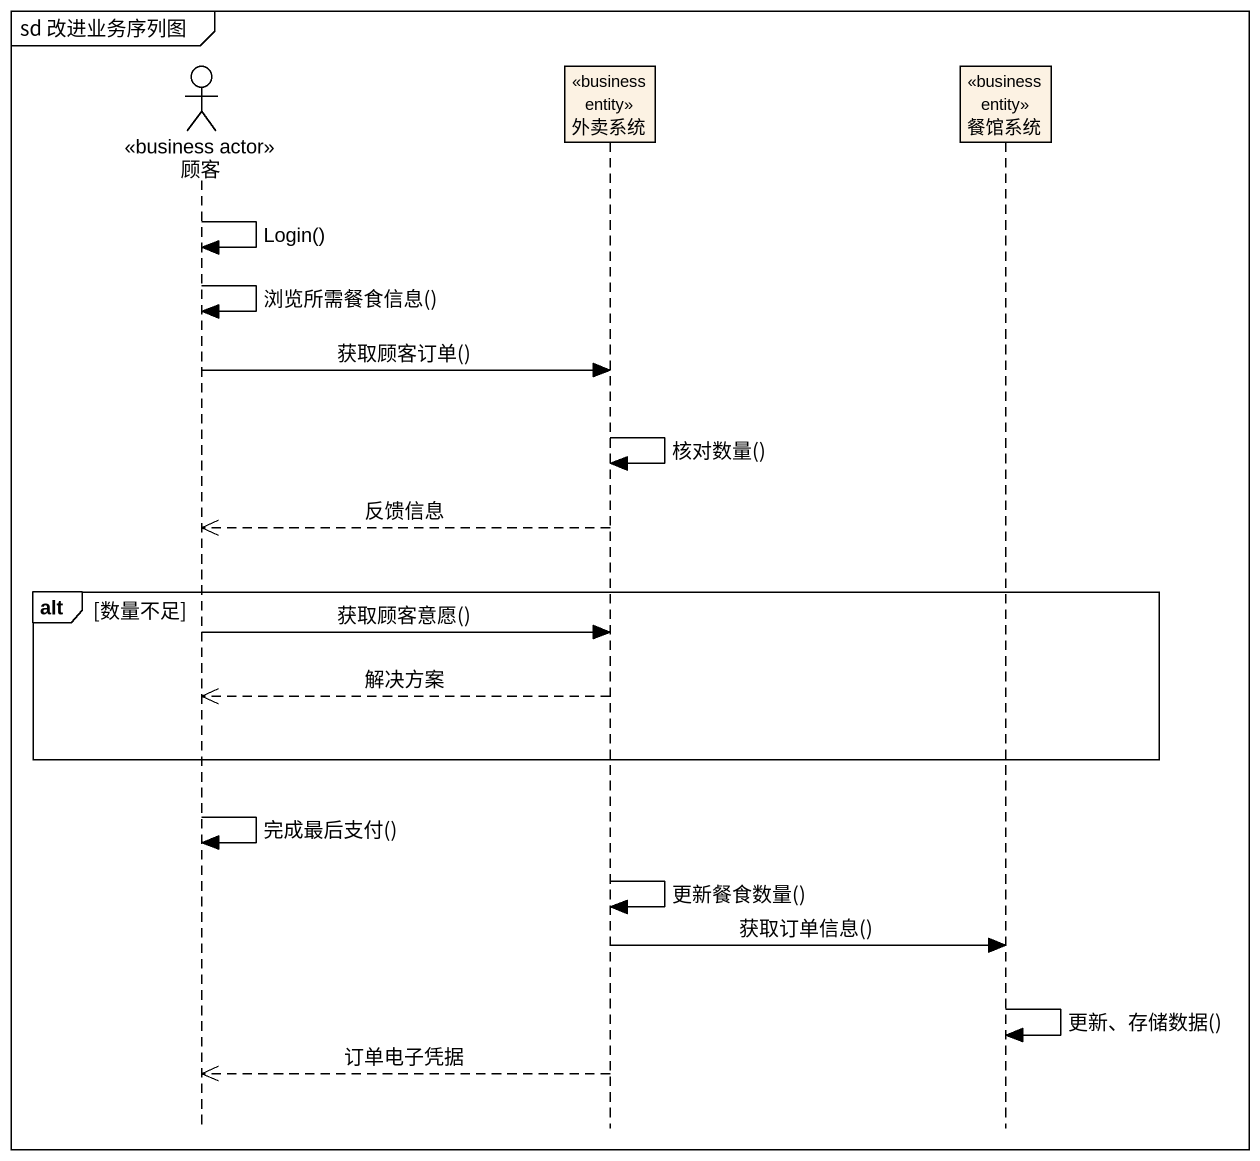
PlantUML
@startuml
mainframe sd 改进业务序列图
hide footbox
actor 顾客 <<business actor>>
participant 外卖系统 <<business entity>>
participant 餐馆系统 <<business entity>>

顾客 -> 顾客 : Login()
顾客 -> 顾客 : 浏览所需餐食信息()
顾客 -> 外卖系统 : 获取顾客订单()
外卖系统 -> 外卖系统 : 核对数量()
外卖系统 -->> 顾客 : 反馈信息
alt 数量不足
  顾客 -> 外卖系统 : 获取顾客意愿()
  外卖系统 -->> 顾客 : 解决方案
end
顾客 -> 顾客 : 完成最后支付()
外卖系统 -> 外卖系统 : 更新餐食数量()
外卖系统 -> 餐馆系统 : 获取订单信息()
餐馆系统 -> 餐馆系统 : 更新、存储数据()
外卖系统 -->> 顾客 : 订单电子凭据
@enduml
